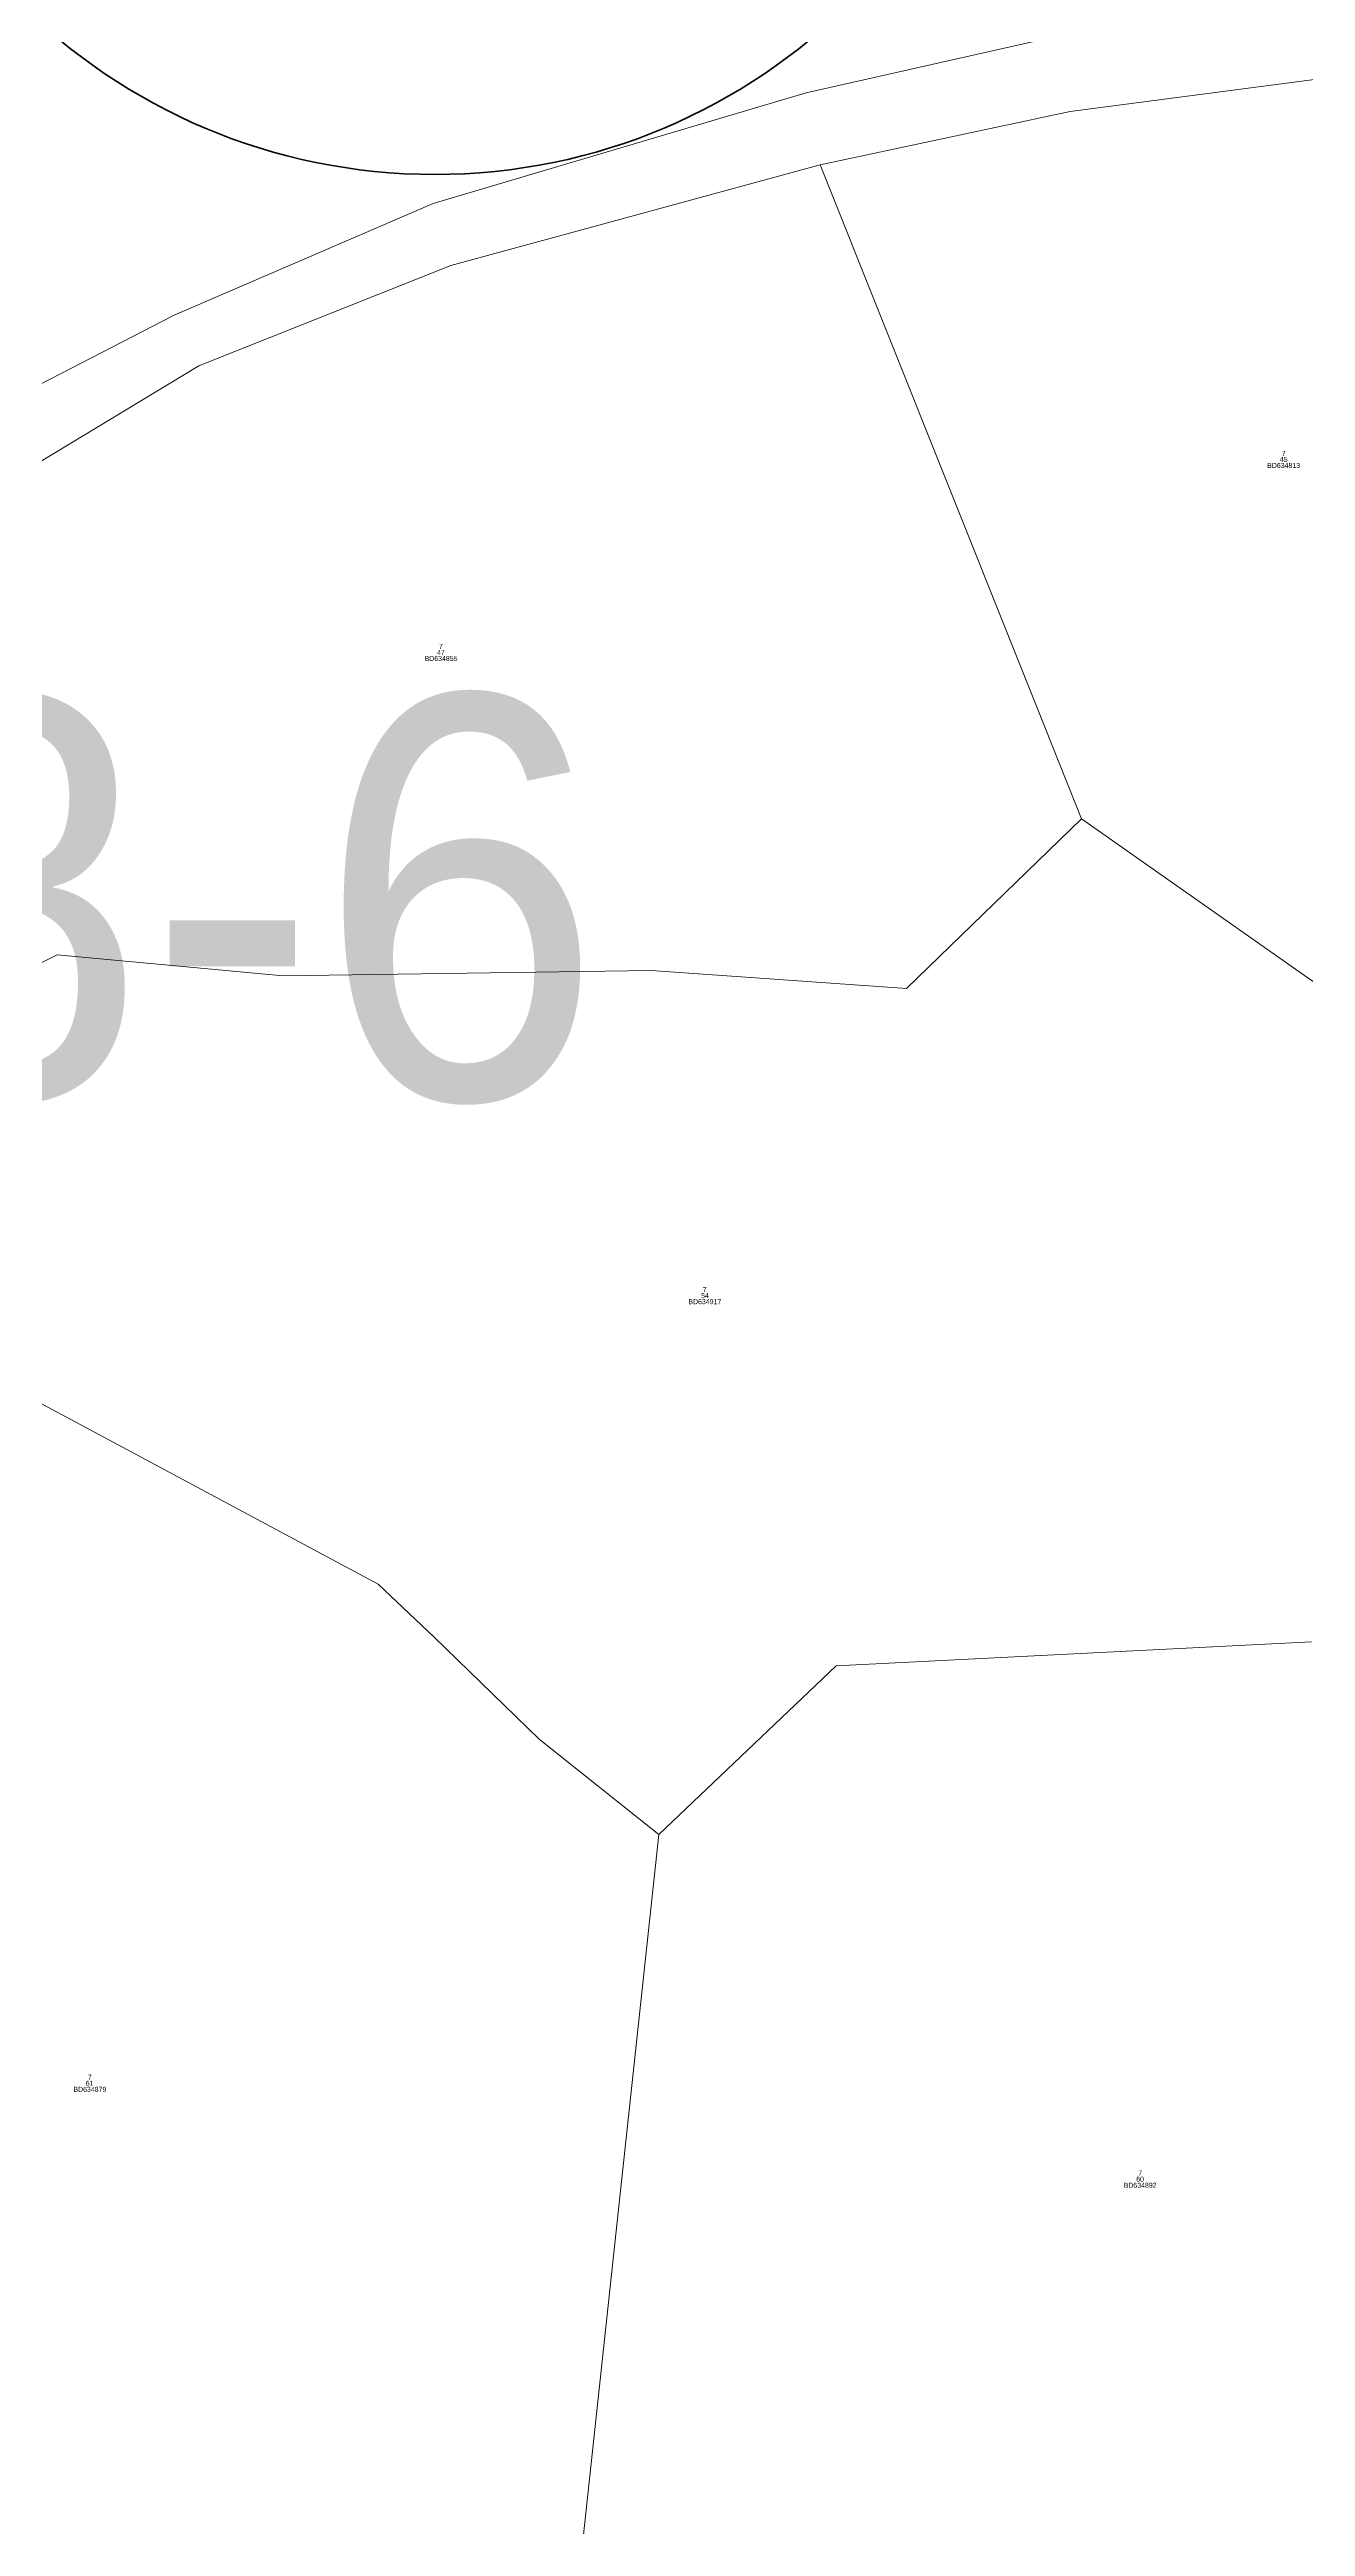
# Model space of a CAD drawing. Header units: metres. Extents: x 547915 to 556085, y 1814738 to 1822008.
# Drawn here: x 550552.5 to 550677.1, y 1819338.4 to 1819584.1 of the extents above; entities that cross this region are included whole.
import ezdxf
from ezdxf.enums import TextEntityAlignment as Align

# ---------------------------------------------------------------- set-up
doc = ezdxf.new("R2010")
doc.units = ezdxf.units.M
doc.header["$LTSCALE"] = 1.6
doc.linetypes.add('MEDIUM_DASHED', pattern=[4.5, 3, -1.5])
for name, color, linetype, lineweight in [('10', 7, 'Continuous', 13), ('23', 7, 'Continuous', 13), ('34', 7, 'MEDIUM_DASHED', 35)]:
    doc.layers.add(name, color=color, linetype=linetype, lineweight=lineweight)
doc.layers.add('20', color=7, linetype='Continuous')
doc.layers.add('55', color=7, linetype='Continuous')

msp = doc.modelspace()

# ---------------------------------------------------------------- linework, layer by layer
at = {"layer": '10'}
for p, q in [((550628.95, 1819572.66), (550654.86, 1819507.81)), ((550654.86, 1819507.81), (550678.55, 1819491.16)), ((550603.43, 1819318.59), (550612.94, 1819407.08))]:
    msp.add_line(p, q, dxfattribs=at)
for points in [[(550537.59, 1819486.49), (550553.26, 1819494.32), (550575.69, 1819492.21), (550612.18, 1819492.75), (550637.5, 1819490.97), (550654.86, 1819507.81)], [(550612.94, 1819407.08), (550601.08, 1819416.51), (550590.66, 1819426.65), (550585.12, 1819431.9), (550536.21, 1819458.06)], [(550612.94, 1819407.08), (550630.52, 1819423.79), (550677.69, 1819426.16)]]:
    msp.add_lwpolyline(points, dxfattribs=at)
at = {"layer": '23'}
for points in [[(550472.25, 1819509.59), (550500.19, 1819519.97), (550515.9, 1819529.67), (550541.13, 1819545.53), (550564.89, 1819557.75), (550590.57, 1819568.83), (550627.55, 1819579.8), (550652.47, 1819585.43)], [(550706.13, 1819581.85), (550690.34, 1819582.75), (550653.75, 1819577.94), (550628.95, 1819572.66)], [(550628.95, 1819572.66), (550592.31, 1819562.66), (550567.33, 1819552.73), (550544.4, 1819538.87), (550519.35, 1819523.39)]]:
    msp.add_lwpolyline(points, dxfattribs=at)
at = {"layer": '34', "linetype": 'Continuous', "lineweight": 40}
msp.add_circle((550590.71, 1819630.19), 58.489, dxfattribs=at)

# ---------------------------------------------------------------- texts
at = {"layer": '20'}
for s, p in [('BD634813', (550674.915, 1819542.59)), ('BD634855', (550591.35, 1819523.45)), ('BD634917', (550617.51, 1819459.66)), ('BD634879', (550556.52, 1819381.54)), ('BD634892', (550660.68, 1819372.03))]:
    msp.add_text(s, height=0.5, dxfattribs=at).set_placement(p, align=Align.CENTER)
for s, width, p in [('45', 0.95, (550674.925, 1819543.19)), ('7', 0.95, (550674.925, 1819543.79)), ('47', 0.95, (550591.34, 1819524.05)), ('7', 0.9, (550591.34, 1819524.65)), ('54', 0.95, (550617.525, 1819460.26)), ('7', 0.9, (550617.5, 1819460.86)), ('7', 0.9, (550556.51, 1819382.74)), ('61', 0.85, (550556.49, 1819382.14)), ('60', 0.95, (550660.675, 1819372.63)), ('7', 0.95, (550660.685, 1819373.23))]:
    msp.add_text(s, height=0.5, dxfattribs=dict(at, width=width)).set_placement(p, align=Align.CENTER)
at = {"layer": '55', "width": 0.95}
msp.add_text('821548-6', height=40, dxfattribs=at).set_placement((550500, 1819480), align=Align.CENTER)

doc.saveas('drawing.dxf')
